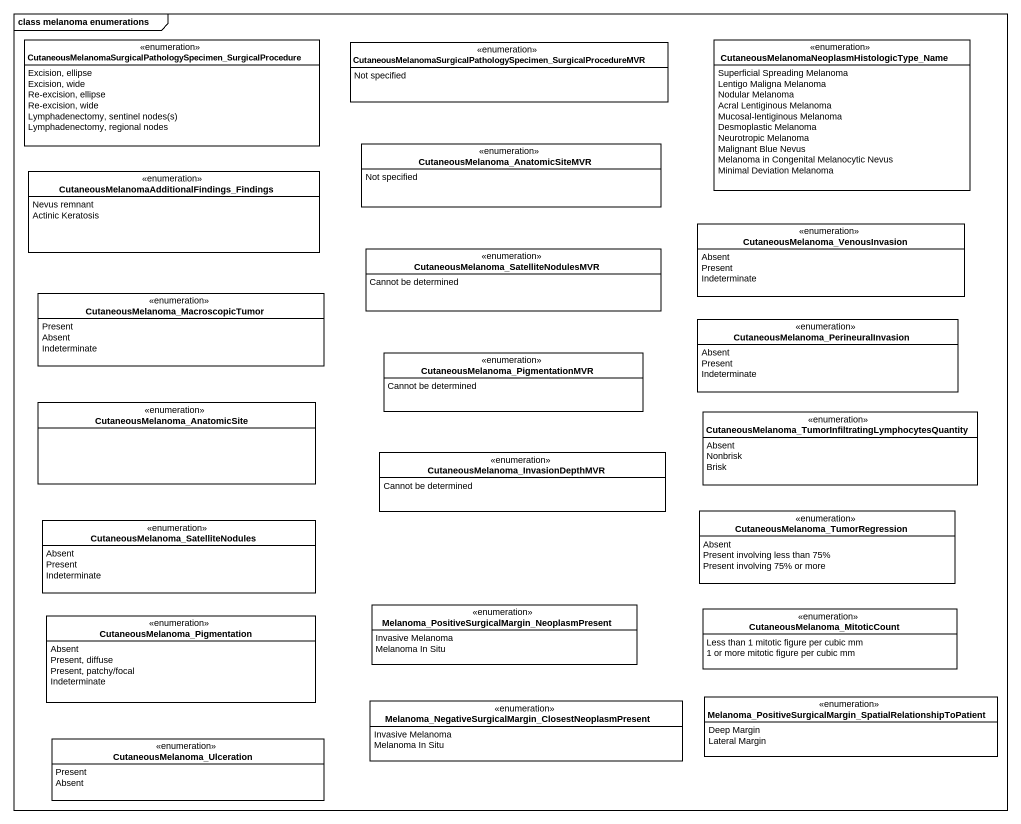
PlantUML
@startuml
mainframe class melanoma enumerations
hide circle
hide empty members
enum "CutaneousMelanomaSurgicalPathologySpecimen_SurgicalProcedure" as CutaneousMelanomaSurgicalPat {
  Excision, ellipse
  Excision, wide
  Re-excision, ellipse
  Re-excision, wide
  {field} Lymphadenectomy, sentinel nodes(s)
  Lymphadenectomy, regional nodes
}
enum "CutaneousMelanomaSurgicalPathologySpecimen_SurgicalProcedureMVR" as CutaneousMelanomaSurgicalPat_2 {
  Not specified
}
enum "CutaneousMelanomaNeoplasmHistologicType_Name" as CutaneousMelanomaNeoplasmHis {
  Superficial Spreading Melanoma
  Lentigo Maligna Melanoma
  Nodular Melanoma
  Acral Lentiginous Melanoma
  Mucosal-lentiginous Melanoma
  Desmoplastic Melanoma
  Neurotropic Melanoma
  Malignant Blue Nevus
  Melanoma in Congenital Melanocytic Nevus
  Minimal Deviation Melanoma
}
enum "CutaneousMelanomaAdditionalFindings_Findings" as CutaneousMelanomaAdditionalF {
  Nevus remnant
  Actinic Keratosis
}
enum "CutaneousMelanoma_AnatomicSiteMVR" as CutaneousMelanoma {
  Not specified
}
enum "CutaneousMelanoma_SatelliteNodulesMVR" as CutaneousMelanoma_2 {
  Cannot be determined
}
enum "CutaneousMelanoma_VenousInvasion" as CutaneousMelanoma_3 {
  Absent
  Present
  Indeterminate
}
enum "CutaneousMelanoma_MacroscopicTumor" as CutaneousMelanoma_4 {
  Present
  Absent
  Indeterminate
}
enum "CutaneousMelanoma_PerineuralInvasion" as CutaneousMelanoma_5 {
  Absent
  Present
  Indeterminate
}
enum "CutaneousMelanoma_PigmentationMVR" as CutaneousMelanoma_6 {
  Cannot be determined
}
enum "CutaneousMelanoma_AnatomicSite" as CutaneousMelanoma_7
enum "CutaneousMelanoma_TumorInfiltratingLymphocytesQuantity" as CutaneousMelanoma_8 {
  Absent
  Nonbrisk
  Brisk
}
enum "CutaneousMelanoma_InvasionDepthMVR" as CutaneousMelanoma_9 {
  Cannot be determined
}
enum "CutaneousMelanoma_SatelliteNodules" as CutaneousMelanoma_10 {
  Absent
  Present
  Indeterminate
}
enum "CutaneousMelanoma_TumorRegression" as CutaneousMelanoma_11 {
  Absent
  Present involving less than 75%
  Present involving 75% or more
}
enum "CutaneousMelanoma_Pigmentation" as CutaneousMelanoma_12 {
  Absent
  Present, diffuse
  Present, patchy/focal
  Indeterminate
}
enum "Melanoma_PositiveSurgicalMargin_NeoplasmPresent" as Melanoma {
  Invasive Melanoma
  Melanoma In Situ
}
enum "CutaneousMelanoma_MitoticCount" as CutaneousMelanoma_13 {
  Less than 1 mitotic figure per cubic mm
  1 or more mitotic figure per cubic mm
}
enum "Melanoma_NegativeSurgicalMargin_ClosestNeoplasmPresent" as Melanoma_2 {
  Invasive Melanoma
  Melanoma In Situ
}
enum "Melanoma_PositiveSurgicalMargin_SpatialRelationshipToPatient" as Melanoma_3 {
  Deep Margin
  Lateral Margin
}
enum CutaneousMelanoma_Ulceration {
  Present
  Absent
}
@enduml
